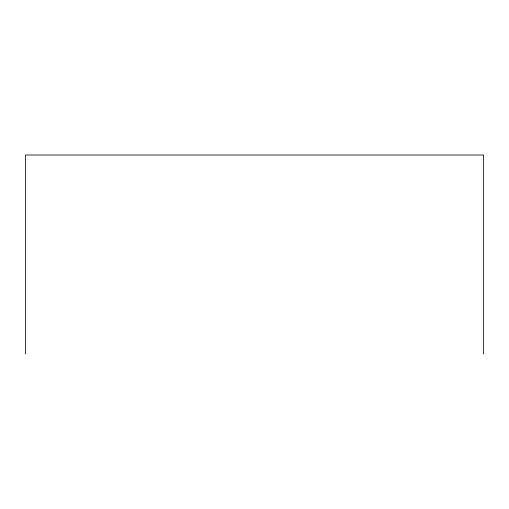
<?xml version="1.0" encoding="UTF-8"?>
<svg xmlns="http://www.w3.org/2000/svg" width="509" height="509" viewBox="0 0 509 509"><rect width="100%" height="100%" fill="white"/><g stroke="black" fill="none" stroke-linecap="round" stroke-linejoin="round"><path stroke-width="0.76" d="M483.55 353.984L483.55 155.016L25.45 155.016L25.45 353.984"/></g></svg>
